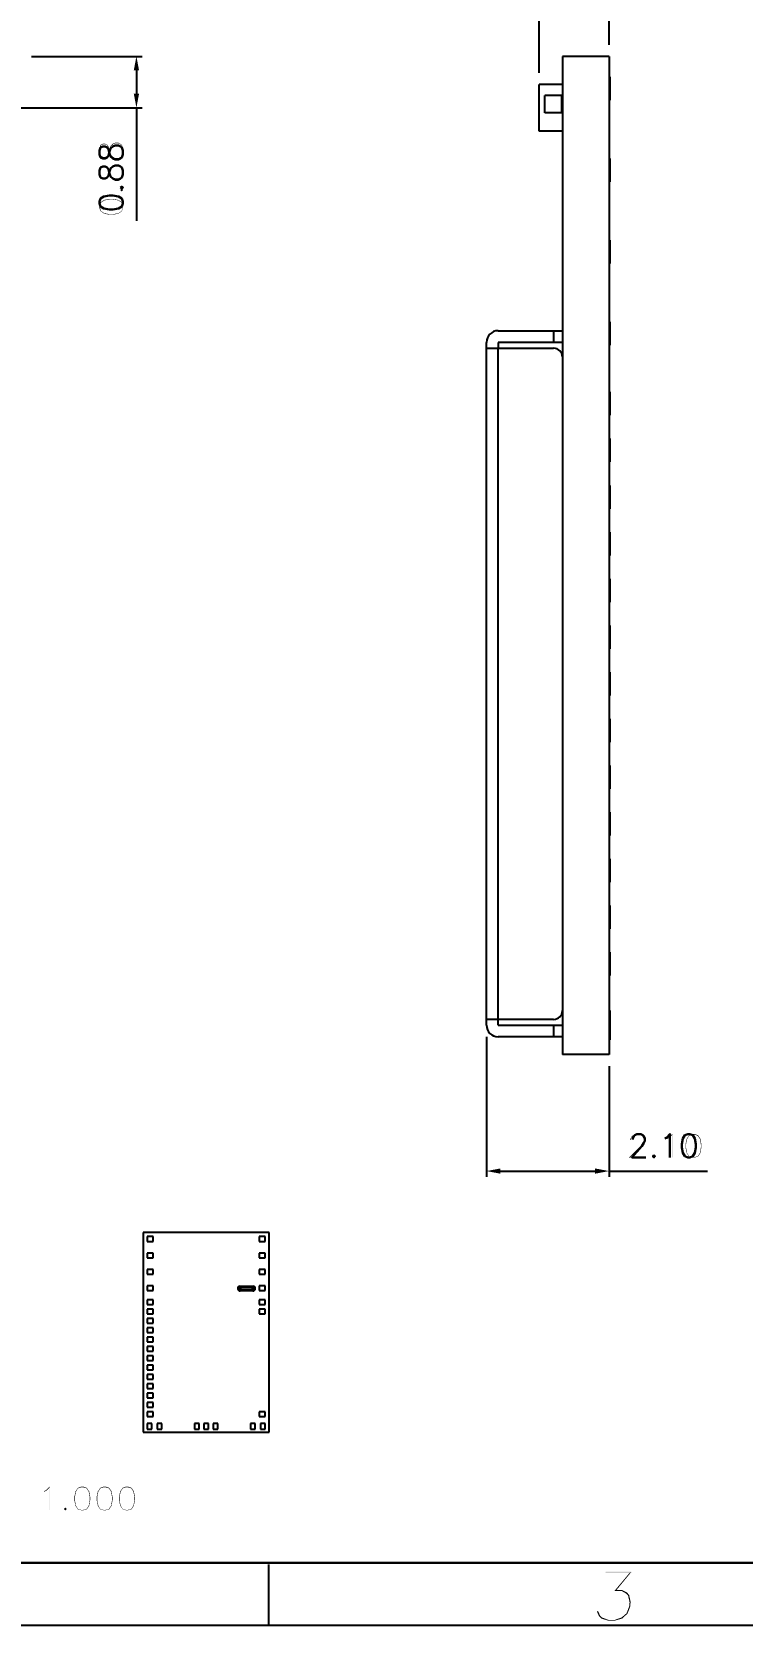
# Model space of a CAD drawing. Header units: millimetres. Extents: x 0 to 297, y 0 to 210.
# Drawn here: x 99.7 to 160.5, y 0 to 136.5 of the extents above; entities that cross this region are included whole.
import ezdxf

# ---------------------------------------------------------------- set-up
doc = ezdxf.new("R2010")
doc.units = ezdxf.units.MM
doc.header["$LTSCALE"] = 16.335
doc.header["$PDMODE"] = 3
doc.header["$PDSIZE"] = 0.3125
doc.layers.get('0').update_dxf_attribs({"linetype": 'CONTINUOUS'})
doc.layers.get('Defpoints').update_dxf_attribs({"linetype": 'CONTINUOUS'})
doc.styles.get("Standard").update_dxf_attribs({"font": 'romans.ttf'})
doc.dimstyles.new('DIMSTYLE_1', dxfattribs={"dimtxt": 2, "dimasz": 1.2, "dimexe": 0.5, "dimexo": 1, "dimgap": 0.5, "dimtad": 1, "dimlfac": 0.2, "dimzin": 0, "dimdsep": 46, "dimtxsty": 'STANDARD', "dimblk": '_FILLED', "dimblk1": '_FILLED', "dimblk2": '_FILLED', "dimcen": 0.09, "dimazin": 0, "dimtol": 1, "dimtp": 0.2, "dimtm": 0.15, "dimtfac": 0.6, "dimtofl": 0, "dimtmove": 0, "dimatfit": 3, "dimldrblk": '_FILLED', "dimfxl": 1, "dimtolj": 1, "dimtzin": 0, "dimarcsym": 0})

# ---------------------------------------------------------------- blocks, each defined once
blk = doc.blocks.new('_FILLED')
at = {"color": 0, "linetype": 'ByBlock'}
blk.add_solid([(0, 0), (-1, 0.1875), (-1, -0.1875)], dxfattribs=at)
blk = doc.blocks.new('*D6')
at = {"color": 0, "linetype": 'Continuous', "lineweight": -2}
for p, q in [((138.63, 50.4), (138.63, 38.4)), ((149.13, 47.9), (149.13, 38.4)), ((139.83, 38.9), (147.93, 38.9)), ((149.13, 38.9), (157.56, 38.9))]:
    blk.add_line(p, q, dxfattribs=at)
at = {"layer": 'Defpoints', "color": 0, "linetype": 'Continuous'}
for p in [(138.63, 51.4), (149.13, 48.9), (138.63, 38.9)]:
    blk.add_point(p, dxfattribs=at)
at = {"color": 0, "linetype": 'Continuous', "lineweight": -2, "xscale": 1.199999999999999, "yscale": 1.199999999999999, "zscale": 1.199999999999999, "rotation": 180}
blk.add_blockref('_FILLED', (138.63, 38.9), dxfattribs=at)
at = {"color": 0, "linetype": 'Continuous', "lineweight": -2, "xscale": 1.199999999999999, "yscale": 1.199999999999999, "zscale": 1.199999999999999}
blk.add_blockref('_FILLED', (149.13, 38.9), dxfattribs=at)
at = {"color": 0, "linetype": 'Continuous', "insert": (150.83, 42.07), "char_height": 2, "attachment_point": 1, "line_spacing_factor": 0.9}
blk.add_mtext('\\A1;2.10', dxfattribs=at)
blk = doc.blocks.new('*D7')
at = {"color": 0, "linetype": 'Continuous', "lineweight": -2}
for p, q in [((143.13, 133), (143.13, 144.9)), ((149.13, 135.4), (149.13, 144.9)), ((144.33, 144.4), (147.93, 144.4)), ((149.13, 144.4), (157.24, 144.4))]:
    blk.add_line(p, q, dxfattribs=at)
at = {"layer": 'Defpoints', "color": 0, "linetype": 'Continuous'}
for p in [(143.13, 144.4), (149.13, 134.4), (143.13, 132)]:
    blk.add_point(p, dxfattribs=at)
at = {"color": 0, "linetype": 'Continuous', "lineweight": -2, "xscale": 1.199999999999999, "yscale": 1.199999999999999, "zscale": 1.199999999999999, "rotation": 180}
blk.add_blockref('_FILLED', (143.13, 144.4), dxfattribs=at)
at = {"color": 0, "linetype": 'Continuous', "lineweight": -2, "xscale": 1.199999999999999, "yscale": 1.199999999999999, "zscale": 1.199999999999999}
blk.add_blockref('_FILLED', (149.13, 144.4), dxfattribs=at)
at = {"color": 0, "linetype": 'Continuous', "insert": (150.83, 147.57), "char_height": 2, "attachment_point": 1, "line_spacing_factor": 0.9}
blk.add_mtext('\\A1;1.20', dxfattribs=at)
blk = doc.blocks.new('*D8')
at = {"color": 0, "linetype": 'Continuous', "lineweight": -2}
for p, q in [((99.64, 134.4), (109.14, 134.4)), ((108.64, 133.2), (108.64, 131.2)), ((87.39, 130), (109.14, 130)), ((108.64, 130), (108.64, 120.32))]:
    blk.add_line(p, q, dxfattribs=at)
at = {"layer": 'Defpoints', "color": 0, "linetype": 'Continuous'}
for p in [(98.64, 134.4), (86.39, 130), (108.64, 130)]:
    blk.add_point(p, dxfattribs=at)
at = {"color": 0, "linetype": 'Continuous', "lineweight": -2, "xscale": 1.199999999999999, "yscale": 1.199999999999999, "zscale": 1.199999999999999}
for p, rotation in [((108.64, 134.4), 90), ((108.64, 130), 270)]:
    blk.add_blockref('_FILLED', p, dxfattribs=dict(at, rotation=rotation))
at = {"color": 0, "linetype": 'Continuous', "insert": (105.48, 127.02), "char_height": 2, "attachment_point": 3, "rotation": 90, "line_spacing_factor": 0.9}
blk.add_mtext('\\A1;0.88', dxfattribs=at)

msp = doc.modelspace()

# ---------------------------------------------------------------- linework, layer by layer
at = {"color": 7, "linetype": 'Continuous'}
for p, q in [((145.133, 134.399), (145.133, 48.899)), ((149.133, 134.399), (145.133, 134.399)), ((149.133, 134.399), (149.133, 48.899)), ((149.133, 132.649), (149.183, 132.649)), ((149.183, 132.649), (149.183, 130.649)), ((143.133, 127.999), (143.133, 131.999)), ((145.133, 131.999), (143.133, 131.999)), ((143.633, 129.549), (143.633, 131.049)), ((145.133, 131.049), (143.633, 131.049)), ((145.083, 129.524), (145.083, 131.024)), ((145.133, 131.024), (145.083, 131.024)), ((149.133, 130.649), (149.183, 130.649)), ((145.133, 129.549), (143.633, 129.549)), ((145.133, 129.524), (145.083, 129.524)), ((145.133, 127.999), (143.133, 127.999)), ((149.133, 125.649), (149.183, 125.649)), ((149.183, 125.649), (149.183, 123.649)), ((149.133, 123.649), (149.183, 123.649)), ((149.133, 118.649), (149.183, 118.649)), ((149.183, 118.649), (149.183, 116.649)), ((149.133, 116.649), (149.183, 116.649)), ((139.633, 110.899), (145.133, 110.899)), ((149.133, 111.649), (149.183, 111.649)), ((149.183, 111.649), (149.183, 109.649)), ((138.633, 51.399), (138.633, 109.899)), ((138.633, 109.399), (144.383, 109.399)), ((139.633, 109.899), (139.633, 109.399)), ((145.133, 109.899), (139.633, 109.899)), ((149.133, 109.649), (149.183, 109.649)), ((149.133, 105.649), (149.183, 105.649)), ((149.183, 105.649), (149.183, 103.649)), ((149.133, 103.649), (149.183, 103.649)), ((149.133, 101.649), (149.183, 101.649)), ((149.183, 101.649), (149.183, 99.649)), ((149.133, 99.649), (149.183, 99.649)), ((149.133, 97.649), (149.183, 97.649)), ((149.183, 97.649), (149.183, 95.649)), ((149.133, 95.649), (149.183, 95.649)), ((149.133, 93.649), (149.183, 93.649)), ((149.183, 93.649), (149.183, 91.649)), ((149.133, 91.649), (149.183, 91.649)), ((149.133, 89.649), (149.183, 89.649)), ((149.183, 89.649), (149.183, 87.649)), ((149.133, 87.649), (149.183, 87.649)), ((149.133, 85.649), (149.183, 85.649)), ((149.183, 85.649), (149.183, 83.649)), ((149.133, 83.649), (149.183, 83.649)), ((149.133, 81.649), (149.183, 81.649)), ((149.183, 81.649), (149.183, 79.649)), ((149.133, 79.649), (149.183, 79.649)), ((149.133, 77.649), (149.183, 77.649)), ((149.183, 77.649), (149.183, 75.649)), ((149.133, 75.649), (149.183, 75.649)), ((149.133, 73.649), (149.183, 73.649)), ((149.183, 73.649), (149.183, 71.649)), ((149.133, 71.649), (149.183, 71.649)), ((149.133, 69.649), (149.183, 69.649)), ((149.183, 69.649), (149.183, 67.649)), ((149.133, 67.649), (149.183, 67.649)), ((149.133, 65.649), (149.183, 65.649)), ((149.183, 65.649), (149.183, 63.649)), ((149.133, 63.649), (149.183, 63.649)), ((149.133, 61.649), (149.183, 61.649)), ((149.183, 61.649), (149.183, 59.649)), ((149.133, 59.649), (149.183, 59.649)), ((149.133, 57.649), (149.183, 57.649)), ((149.183, 57.649), (149.183, 55.649)), ((149.133, 55.649), (149.183, 55.649)), ((144.383, 51.899), (138.633, 51.899)), ((139.633, 51.399), (139.633, 51.899)), ((149.133, 52.649), (149.183, 52.649)), ((149.183, 52.649), (149.183, 50.149)), ((139.633, 51.399), (145.133, 51.399)), ((145.133, 50.399), (139.633, 50.399)), ((149.133, 50.149), (149.183, 50.149)), ((149.133, 48.899), (145.133, 48.899)), ((109.215, 33.631), (109.215, 16.531)), ((120.015, 33.631), (109.215, 33.631)), ((109.565, 33.281), (109.565, 32.881)), ((110.065, 33.281), (109.565, 33.281)), ((109.565, 32.881), (110.065, 32.881)), ((110.065, 32.881), (110.065, 33.281)), ((119.165, 33.281), (119.165, 32.881)), ((119.665, 33.281), (119.165, 33.281)), ((119.165, 32.881), (119.665, 32.881)), ((119.665, 32.881), (119.665, 33.281)), ((120.015, 16.531), (120.015, 33.631)), ((109.565, 31.881), (109.565, 31.481)), ((110.065, 31.881), (109.565, 31.881)), ((109.565, 31.481), (110.065, 31.481)), ((110.065, 31.481), (110.065, 31.881)), ((119.165, 31.881), (119.165, 31.481)), ((119.665, 31.881), (119.165, 31.881)), ((119.165, 31.481), (119.665, 31.481)), ((119.665, 31.481), (119.665, 31.881)), ((109.565, 30.481), (109.565, 30.081)), ((110.065, 30.481), (109.565, 30.481)), ((109.565, 30.081), (110.065, 30.081)), ((110.065, 30.081), (110.065, 30.481)), ((119.165, 30.481), (119.165, 30.081)), ((119.665, 30.481), (119.165, 30.481)), ((119.165, 30.081), (119.665, 30.081)), ((119.665, 30.081), (119.665, 30.481)), ((109.565, 29.081), (109.565, 28.681)), ((110.065, 29.081), (109.565, 29.081)), ((109.565, 28.681), (110.065, 28.681)), ((110.065, 28.681), (110.065, 29.081)), ((117.34, 28.931), (117.395, 28.931)), ((117.395, 28.731), (117.34, 28.731)), ((117.415, 28.931), (117.415, 28.731)), ((117.415, 28.931), (118.715, 28.931)), ((117.415, 28.731), (118.715, 28.731)), ((117.515, 29.031), (118.615, 29.031)), ((118.715, 28.931), (118.715, 28.731)), ((118.735, 28.931), (118.79, 28.931)), ((118.79, 28.731), (118.735, 28.731)), ((119.665, 29.081), (119.165, 29.081)), ((119.165, 29.081), (119.165, 28.681)), ((119.165, 28.681), (119.665, 28.681)), ((119.665, 28.681), (119.665, 29.081)), ((109.565, 27.881), (109.565, 27.481)), ((110.065, 27.881), (109.565, 27.881)), ((109.565, 27.481), (110.065, 27.481)), ((110.065, 27.481), (110.065, 27.881)), ((118.615, 28.631), (117.515, 28.631)), ((119.665, 27.881), (119.165, 27.881)), ((119.165, 27.881), (119.165, 27.481)), ((119.165, 27.481), (119.665, 27.481)), ((119.665, 27.481), (119.665, 27.881)), ((109.565, 27.081), (109.565, 26.681)), ((110.065, 27.081), (109.565, 27.081)), ((109.565, 26.681), (110.065, 26.681)), ((109.565, 26.281), (109.565, 25.881)), ((110.065, 26.281), (109.565, 26.281)), ((110.065, 26.681), (110.065, 27.081)), ((110.065, 25.881), (110.065, 26.281)), ((119.665, 27.081), (119.165, 27.081)), ((119.165, 27.081), (119.165, 26.681)), ((119.165, 26.681), (119.665, 26.681)), ((119.665, 26.681), (119.665, 27.081)), ((109.565, 25.881), (110.065, 25.881)), ((109.565, 25.481), (109.565, 25.081)), ((110.065, 25.481), (109.565, 25.481)), ((109.565, 25.081), (110.065, 25.081)), ((109.565, 24.681), (109.565, 24.281)), ((110.065, 24.681), (109.565, 24.681)), ((110.065, 25.081), (110.065, 25.481)), ((110.065, 24.281), (110.065, 24.681)), ((109.565, 24.281), (110.065, 24.281)), ((109.565, 23.881), (109.565, 23.481)), ((110.065, 23.881), (109.565, 23.881)), ((109.565, 23.481), (110.065, 23.481)), ((110.065, 23.481), (110.065, 23.881)), ((109.565, 23.081), (109.565, 22.681)), ((110.065, 23.081), (109.565, 23.081)), ((109.565, 22.681), (110.065, 22.681)), ((109.565, 22.281), (109.565, 21.881)), ((110.065, 22.281), (109.565, 22.281)), ((109.565, 21.881), (110.065, 21.881)), ((110.065, 22.681), (110.065, 23.081)), ((110.065, 21.881), (110.065, 22.281)), ((109.565, 21.481), (109.565, 21.081)), ((110.065, 21.481), (109.565, 21.481)), ((109.565, 21.081), (110.065, 21.081)), ((109.565, 20.681), (109.565, 20.281)), ((110.065, 20.681), (109.565, 20.681)), ((110.065, 21.081), (110.065, 21.481)), ((110.065, 20.281), (110.065, 20.681)), ((109.565, 20.281), (110.065, 20.281)), ((109.565, 19.881), (109.565, 19.481)), ((110.065, 19.881), (109.565, 19.881)), ((109.565, 19.481), (110.065, 19.481)), ((110.065, 19.481), (110.065, 19.881)), ((110.065, 19.081), (109.565, 19.081)), ((109.565, 19.081), (109.565, 18.681)), ((109.565, 18.681), (110.065, 18.681)), ((110.065, 18.281), (109.565, 18.281)), ((109.565, 18.281), (109.565, 17.881)), ((109.565, 17.881), (110.065, 17.881)), ((110.065, 18.681), (110.065, 19.081)), ((110.065, 17.881), (110.065, 18.281)), ((119.665, 18.281), (119.165, 18.281)), ((119.165, 18.281), (119.165, 17.881)), ((119.165, 17.881), (119.665, 17.881)), ((119.665, 17.881), (119.665, 18.281)), ((109.215, 16.531), (120.015, 16.531)), ((109.965, 17.281), (109.565, 17.281)), ((109.565, 17.281), (109.565, 16.781)), ((109.565, 16.781), (109.965, 16.781)), ((109.965, 16.781), (109.965, 17.281)), ((110.815, 17.281), (110.415, 17.281)), ((110.415, 17.281), (110.415, 16.781)), ((110.415, 16.781), (110.815, 16.781)), ((110.815, 16.781), (110.815, 17.281)), ((114.015, 17.281), (113.615, 17.281)), ((113.615, 17.281), (113.615, 16.781)), ((113.615, 16.781), (114.015, 16.781)), ((114.015, 16.781), (114.015, 17.281)), ((114.815, 17.281), (114.415, 17.281)), ((114.415, 17.281), (114.415, 16.781)), ((114.415, 16.781), (114.815, 16.781)), ((114.815, 16.781), (114.815, 17.281)), ((115.615, 17.281), (115.215, 17.281)), ((115.215, 17.281), (115.215, 16.781)), ((115.215, 16.781), (115.615, 16.781)), ((115.615, 16.781), (115.615, 17.281)), ((118.815, 17.281), (118.415, 17.281)), ((118.415, 17.281), (118.415, 16.781)), ((118.415, 16.781), (118.815, 16.781)), ((118.815, 16.781), (118.815, 17.281)), ((119.665, 17.281), (119.265, 17.281)), ((119.265, 17.281), (119.265, 16.781)), ((119.265, 16.781), (119.665, 16.781)), ((119.665, 16.781), (119.665, 17.281)), ((119.942, 5.192), (119.942, 0)), ((0, 0), (297, 0))]:
    msp.add_line(p, q, dxfattribs=at)
at = {"color": 9, "linetype": 'Continuous'}
for p, q in [((144.383, 110.899), (144.383, 109.899)), ((139.633, 51.899), (139.633, 109.399)), ((144.383, 51.399), (144.383, 50.399)), ((117.565, 28.931), (117.565, 28.731)), ((118.565, 28.931), (118.565, 28.731))]:
    msp.add_line(p, q, dxfattribs=at)
at = {"color": 7, "linetype": 'Continuous', "const_width": 0.2}
msp.add_lwpolyline([(291.734, 5.348), (5.266, 5.348)], dxfattribs=at)
at = {"color": 7, "linetype": 'Continuous'}
for centre, radius, start, end in [((139.633, 109.899), 1, 90, 180), ((144.383, 108.649), 0.75, 0, 90), ((144.383, 52.649), 0.75, 270, 360), ((139.633, 51.399), 1, 180, 270), ((117.515, 28.831), 0.2, 90, 270), ((118.615, 28.831), 0.2, 270, 90)]:
    msp.add_arc(centre, radius, start, end, dxfattribs=at)
at = {"color": 2, "linetype": 'Continuous'}
for points in [[(106.641, 126.87), (106.612, 126.913), (106.812, 126.999)], [(106.812, 126.999), (106.827, 126.956), (106.641, 126.87)], [(107.098, 126.956), (106.827, 126.956), (106.812, 126.999)], [(107.098, 126.956), (106.812, 126.999), (107.098, 126.999)], [(107.098, 126.999), (107.369, 126.785), (107.098, 126.956)], [(107.369, 126.785), (107.098, 126.999), (107.398, 126.813)], [(105.527, 126.513), (105.469, 126.513), (105.569, 126.813)], [(105.469, 126.513), (105.527, 126.142), (105.569, 125.842)], [(105.469, 126.513), (105.569, 125.842), (105.469, 126.128)], [(105.527, 126.513), (105.527, 126.142), (105.469, 126.513)], [(105.569, 126.813), (105.612, 126.785), (105.527, 126.513)], [(105.569, 125.842), (105.527, 126.142), (105.612, 125.87)], [(105.612, 126.785), (105.569, 126.813), (105.769, 126.913)], [(105.612, 125.87), (105.769, 125.742), (105.569, 125.842)], [(105.769, 126.913), (105.784, 126.87), (105.612, 126.785)], [(105.769, 125.742), (105.612, 125.87), (105.784, 125.785)], [(105.969, 126.87), (105.784, 126.87), (105.769, 126.913)], [(105.969, 126.87), (105.769, 126.913), (105.969, 126.913)], [(105.784, 125.785), (105.969, 125.742), (105.769, 125.742)], [(105.969, 125.742), (105.784, 125.785), (105.969, 125.785)], [(105.969, 126.913), (106.141, 126.785), (105.969, 126.87)], [(106.141, 126.785), (105.969, 126.913), (106.169, 126.813)], [(105.969, 125.785), (106.141, 125.87), (106.169, 125.842)], [(105.969, 125.785), (106.169, 125.842), (105.969, 125.742)], [(106.169, 126.813), (106.227, 126.599), (106.141, 126.785)], [(106.169, 125.842), (106.141, 125.87), (106.227, 126.056)], [(106.227, 126.599), (106.169, 126.813), (106.269, 126.613)], [(106.227, 126.056), (106.269, 126.042), (106.169, 125.842)], [(106.269, 126.613), (106.298, 126.328), (106.227, 126.599)], [(106.269, 126.042), (106.227, 126.056), (106.298, 126.328)], [(106.327, 126.242), (106.298, 126.328), (106.269, 126.613)], [(106.327, 126.242), (106.269, 126.613), (106.327, 126.413)], [(106.298, 126.328), (106.327, 126.242), (106.269, 126.042)], [(106.369, 126.413), (106.327, 126.428), (106.412, 126.713)], [(106.327, 126.413), (106.327, 126.428), (106.341, 126.328)], [(106.369, 126.413), (106.341, 126.328), (106.327, 126.428)], [(106.327, 126.242), (106.327, 126.413), (106.341, 126.328)], [(106.341, 126.328), (106.412, 125.942), (106.327, 126.242)], [(106.341, 126.328), (106.369, 126.242), (106.412, 125.942)], [(106.412, 126.713), (106.455, 126.685), (106.369, 126.413)], [(106.412, 125.942), (106.369, 126.242), (106.455, 125.956)], [(106.455, 126.685), (106.412, 126.713), (106.612, 126.913)], [(106.455, 125.956), (106.612, 125.742), (106.412, 125.942)], [(106.612, 126.913), (106.641, 126.87), (106.455, 126.685)], [(106.612, 125.742), (106.455, 125.956), (106.641, 125.785)], [(106.641, 125.785), (106.812, 125.642), (106.612, 125.742)], [(106.812, 125.642), (106.641, 125.785), (106.827, 125.685)], [(106.827, 125.685), (107.098, 125.642), (106.812, 125.642)], [(107.098, 125.642), (106.827, 125.685), (107.098, 125.685)], [(107.098, 125.685), (107.269, 125.785), (107.298, 125.742)], [(107.098, 125.685), (107.298, 125.742), (107.098, 125.642)], [(107.298, 125.742), (107.269, 125.785), (107.369, 125.87)], [(107.369, 125.87), (107.398, 125.842), (107.298, 125.742)], [(107.398, 126.813), (107.455, 126.513), (107.369, 126.785)], [(107.398, 125.842), (107.369, 125.87), (107.455, 126.142)], [(107.455, 126.513), (107.398, 126.813), (107.484, 126.513)], [(107.455, 126.142), (107.484, 126.128), (107.398, 125.842)], [(107.455, 126.142), (107.455, 126.513), (107.484, 126.128)], [(107.484, 126.513), (107.484, 126.128), (107.455, 126.513)], [(105.527, 124.599), (105.469, 124.599), (105.569, 124.899)], [(105.469, 124.599), (105.527, 124.228), (105.569, 123.928)], [(105.469, 124.599), (105.569, 123.928), (105.469, 124.213)], [(105.527, 124.599), (105.527, 124.228), (105.469, 124.599)], [(105.569, 124.899), (105.612, 124.87), (105.527, 124.599)], [(105.569, 123.928), (105.527, 124.228), (105.612, 123.956)], [(105.612, 124.87), (105.569, 124.899), (105.769, 124.999)], [(105.769, 124.999), (105.784, 124.956), (105.612, 124.87)], [(105.969, 124.956), (105.784, 124.956), (105.769, 124.999)], [(105.969, 124.956), (105.769, 124.999), (105.969, 124.999)], [(105.969, 124.999), (106.141, 124.87), (105.969, 124.956)], [(106.141, 124.87), (105.969, 124.999), (106.169, 124.899)], [(106.169, 124.899), (106.227, 124.685), (106.141, 124.87)], [(106.227, 124.685), (106.169, 124.899), (106.269, 124.699)], [(106.269, 124.699), (106.298, 124.413), (106.227, 124.685)], [(106.269, 124.128), (106.227, 124.142), (106.298, 124.413)], [(106.327, 124.328), (106.298, 124.413), (106.269, 124.699)], [(106.327, 124.328), (106.269, 124.699), (106.327, 124.499)], [(106.298, 124.413), (106.327, 124.328), (106.269, 124.128)], [(106.369, 124.499), (106.327, 124.513), (106.412, 124.799)], [(106.327, 124.499), (106.327, 124.513), (106.341, 124.413)], [(106.369, 124.499), (106.341, 124.413), (106.327, 124.513)], [(106.327, 124.328), (106.327, 124.499), (106.341, 124.413)], [(106.341, 124.413), (106.412, 124.028), (106.327, 124.328)], [(106.341, 124.413), (106.369, 124.328), (106.412, 124.028)], [(106.412, 124.799), (106.455, 124.77), (106.369, 124.499)], [(106.412, 124.028), (106.369, 124.328), (106.455, 124.042)], [(106.455, 124.77), (106.412, 124.799), (106.612, 124.999)], [(106.612, 124.999), (106.641, 124.956), (106.455, 124.77)], [(106.641, 124.956), (106.612, 124.999), (106.812, 125.085)], [(106.812, 125.085), (106.827, 125.042), (106.641, 124.956)], [(107.098, 125.042), (106.827, 125.042), (106.812, 125.085)], [(107.098, 125.042), (106.812, 125.085), (107.098, 125.085)], [(107.098, 125.085), (107.369, 124.87), (107.098, 125.042)], [(107.369, 124.87), (107.098, 125.085), (107.398, 124.899)], [(107.398, 124.899), (107.455, 124.599), (107.369, 124.87)], [(107.398, 123.928), (107.369, 123.956), (107.455, 124.228)], [(107.455, 124.599), (107.398, 124.899), (107.484, 124.599)], [(107.455, 124.228), (107.484, 124.213), (107.398, 123.928)], [(107.455, 124.228), (107.455, 124.599), (107.484, 124.213)], [(107.484, 124.599), (107.484, 124.213), (107.455, 124.599)], [(105.612, 123.956), (105.769, 123.828), (105.569, 123.928)], [(105.769, 123.828), (105.612, 123.956), (105.784, 123.87)], [(105.784, 123.87), (105.969, 123.828), (105.769, 123.828)], [(105.969, 123.828), (105.784, 123.87), (105.969, 123.87)], [(105.969, 123.87), (106.141, 123.956), (106.169, 123.928)], [(105.969, 123.87), (106.169, 123.928), (105.969, 123.828)], [(106.169, 123.928), (106.141, 123.956), (106.227, 124.142)], [(106.227, 124.142), (106.269, 124.128), (106.169, 123.928)], [(106.455, 124.042), (106.612, 123.828), (106.412, 124.028)], [(106.612, 123.828), (106.455, 124.042), (106.641, 123.87)], [(106.641, 123.87), (106.812, 123.728), (106.612, 123.828)], [(106.812, 123.728), (106.641, 123.87), (106.827, 123.77)], [(106.827, 123.77), (107.098, 123.728), (106.812, 123.728)], [(107.098, 123.728), (106.827, 123.77), (107.098, 123.77)], [(107.098, 123.77), (107.269, 123.87), (107.298, 123.828)], [(107.098, 123.77), (107.298, 123.828), (107.098, 123.728)], [(107.384, 122.828), (107.255, 122.956), (107.384, 123.085)], [(107.298, 123.828), (107.269, 123.87), (107.369, 123.956)], [(107.369, 123.956), (107.398, 123.928), (107.298, 123.828)], [(107.384, 123.085), (107.498, 122.956), (107.384, 122.828)], [(105.527, 121.599), (105.469, 121.613), (105.569, 121.899)], [(105.469, 121.613), (105.527, 121.413), (105.569, 121.128)], [(105.469, 121.613), (105.569, 121.128), (105.469, 121.413)], [(105.527, 121.599), (105.527, 121.413), (105.469, 121.613)], [(105.569, 121.899), (105.612, 121.87), (105.527, 121.599)], [(105.612, 121.87), (105.569, 121.899), (105.869, 122.099)], [(105.869, 122.099), (105.884, 122.056), (105.612, 121.87)], [(105.884, 122.056), (105.869, 122.099), (106.341, 122.185)], [(106.341, 122.185), (106.355, 122.142), (105.884, 122.056)], [(106.627, 122.142), (106.355, 122.142), (106.341, 122.185)], [(106.627, 122.142), (106.341, 122.185), (106.627, 122.185)], [(106.627, 122.185), (107.098, 122.056), (106.627, 122.142)], [(107.098, 122.056), (106.627, 122.185), (107.098, 122.099)], [(107.098, 122.099), (107.369, 121.87), (107.098, 122.056)], [(107.369, 121.87), (107.098, 122.099), (107.398, 121.899)], [(107.398, 121.899), (107.455, 121.599), (107.369, 121.87)], [(107.455, 121.599), (107.398, 121.899), (107.484, 121.613)], [(107.484, 121.613), (107.484, 121.413), (107.455, 121.599)], [(107.455, 121.413), (107.455, 121.599), (107.484, 121.413)], [(105.569, 121.128), (105.527, 121.413), (105.612, 121.142)], [(105.612, 121.142), (105.869, 120.928), (105.569, 121.128)], [(105.869, 120.928), (105.612, 121.142), (105.884, 120.97)], [(105.884, 120.97), (106.341, 120.828), (105.869, 120.928)], [(106.341, 120.828), (105.884, 120.97), (106.355, 120.87)], [(106.355, 120.87), (106.627, 120.828), (106.341, 120.828)], [(106.627, 120.828), (106.355, 120.87), (106.627, 120.87)], [(107.098, 120.928), (106.627, 120.87), (107.098, 120.97)], [(106.627, 120.87), (107.098, 120.928), (106.627, 120.828)], [(107.098, 120.97), (107.369, 121.142), (107.398, 121.128)], [(107.098, 120.97), (107.398, 121.128), (107.098, 120.928)], [(107.398, 121.128), (107.369, 121.142), (107.455, 121.413)], [(107.455, 121.413), (107.484, 121.413), (107.398, 121.128)], [(151.853, 41.001), (150.839, 40.058), (151.81, 41.03)], [(151.853, 41.001), (150.939, 40.087), (150.839, 40.058)], [(151.096, 41.844), (150.967, 41.673), (151.067, 41.873)], [(150.967, 41.673), (151.096, 41.844), (151.01, 41.658)], [(151.01, 41.658), (150.967, 41.573), (150.967, 41.673)], [(150.967, 41.573), (151.01, 41.658), (151.01, 41.573)], [(151.182, 41.93), (151.067, 41.873), (151.167, 41.973)], [(151.067, 41.873), (151.182, 41.93), (151.096, 41.844)], [(151.367, 42.016), (151.167, 41.973), (151.353, 42.073)], [(151.167, 41.973), (151.367, 42.016), (151.182, 41.93)], [(151.353, 42.073), (151.739, 42.073), (151.367, 42.016)], [(151.739, 42.016), (151.367, 42.016), (151.739, 42.073)], [(151.739, 42.016), (151.739, 42.073), (151.939, 41.973)], [(151.939, 41.973), (151.91, 41.93), (151.739, 42.016)], [(152.039, 41.287), (151.81, 41.03), (151.996, 41.301)], [(151.81, 41.03), (152.039, 41.287), (151.853, 41.001)], [(151.91, 41.93), (151.939, 41.973), (152.039, 41.873)], [(152.039, 41.873), (151.996, 41.844), (151.91, 41.93)], [(151.996, 41.844), (152.039, 41.873), (152.139, 41.673)], [(152.139, 41.673), (152.096, 41.658), (151.996, 41.844)], [(152.139, 41.473), (151.996, 41.301), (152.096, 41.487)], [(151.996, 41.301), (152.139, 41.473), (152.039, 41.287)], [(152.096, 41.487), (152.096, 41.658), (152.139, 41.673)], [(152.096, 41.487), (152.139, 41.673), (152.139, 41.473)], [(154.282, 41.744), (154.067, 41.687), (154.253, 41.787)], [(154.067, 41.687), (154.282, 41.744), (154.082, 41.644)], [(154.567, 42.073), (154.524, 41.987), (154.253, 41.787)], [(154.567, 42.073), (154.253, 41.787), (154.539, 42.073)], [(154.253, 41.787), (154.524, 41.987), (154.282, 41.744)], [(154.524, 40.073), (154.524, 41.987), (154.567, 42.073)], [(154.524, 40.073), (154.567, 42.073), (154.567, 40.073)], [(155.824, 41.658), (155.682, 41.201), (155.782, 41.673)], [(155.682, 41.201), (155.824, 41.658), (155.724, 41.187)], [(155.724, 41.187), (155.682, 40.916), (155.682, 41.201)], [(155.682, 40.916), (155.724, 41.187), (155.724, 40.916)], [(155.996, 41.93), (155.782, 41.673), (155.982, 41.973)], [(155.782, 41.673), (155.996, 41.93), (155.824, 41.658)], [(156.467, 42.073), (156.267, 42.016), (155.982, 41.973)], [(156.467, 42.073), (155.982, 41.973), (156.267, 42.073)], [(155.982, 41.973), (156.267, 42.016), (155.996, 41.93)], [(156.453, 42.016), (156.267, 42.016), (156.467, 42.073)], [(156.453, 42.016), (156.467, 42.073), (156.753, 41.973)], [(156.753, 41.973), (156.724, 41.93), (156.453, 42.016)], [(156.724, 41.93), (156.753, 41.973), (156.953, 41.673)], [(156.953, 41.673), (156.91, 41.658), (156.724, 41.93)], [(156.91, 41.658), (156.953, 41.673), (157.039, 41.201)], [(157.039, 41.201), (156.996, 41.187), (156.91, 41.658)], [(156.996, 40.916), (156.996, 41.187), (157.039, 41.201)], [(156.996, 40.916), (157.039, 41.201), (157.039, 40.916)], [(150.939, 40.087), (152.21, 40.087), (150.839, 40.058)], [(150.839, 40.058), (152.21, 40.087), (152.21, 40.058)], [(152.867, 40.158), (152.996, 40.287), (153.124, 40.158)], [(153.124, 40.158), (152.996, 40.044), (152.867, 40.158)], [(155.724, 40.916), (155.782, 40.444), (155.682, 40.916)], [(155.782, 40.444), (155.724, 40.916), (155.824, 40.444)], [(155.824, 40.444), (155.982, 40.144), (155.782, 40.444)], [(155.824, 40.444), (155.996, 40.173), (155.982, 40.144)], [(155.982, 40.144), (155.996, 40.173), (156.267, 40.087)], [(156.267, 40.087), (156.267, 40.058), (155.982, 40.144)], [(156.267, 40.087), (156.453, 40.087), (156.267, 40.058)], [(156.467, 40.058), (156.267, 40.058), (156.453, 40.087)], [(156.753, 40.144), (156.453, 40.087), (156.724, 40.173)], [(156.453, 40.087), (156.753, 40.144), (156.467, 40.058)], [(156.953, 40.444), (156.724, 40.173), (156.91, 40.444)], [(156.724, 40.173), (156.953, 40.444), (156.753, 40.144)], [(157.039, 40.916), (156.91, 40.444), (156.996, 40.916)], [(156.91, 40.444), (157.039, 40.916), (156.953, 40.444)]]:
    msp.add_solid(points, dxfattribs=at)
at = {"color": 3, "linetype": 'Continuous'}
for points in [[(100.936, 11.532), (100.722, 11.475), (100.907, 11.575)], [(100.722, 11.475), (100.936, 11.532), (100.736, 11.432)], [(101.222, 11.861), (101.179, 11.775), (100.907, 11.575)], [(101.222, 11.861), (100.907, 11.575), (101.193, 11.861)], [(100.907, 11.575), (101.179, 11.775), (100.936, 11.532)], [(101.179, 9.861), (101.179, 11.775), (101.222, 11.861)], [(101.179, 9.861), (101.222, 11.861), (101.222, 9.861)], [(103.465, 11.446), (103.322, 10.989), (103.422, 11.461)], [(103.322, 10.989), (103.465, 11.446), (103.365, 10.975)], [(103.365, 10.975), (103.322, 10.703), (103.322, 10.989)], [(103.322, 10.703), (103.365, 10.975), (103.365, 10.703)], [(103.636, 11.718), (103.422, 11.461), (103.622, 11.761)], [(103.422, 11.461), (103.636, 11.718), (103.465, 11.446)], [(104.107, 11.861), (103.907, 11.803), (103.622, 11.761)], [(104.107, 11.861), (103.622, 11.761), (103.907, 11.861)], [(103.622, 11.761), (103.907, 11.803), (103.636, 11.718)], [(104.093, 11.803), (103.907, 11.803), (104.107, 11.861)], [(104.093, 11.803), (104.107, 11.861), (104.393, 11.761)], [(104.393, 11.761), (104.365, 11.718), (104.093, 11.803)], [(104.365, 11.718), (104.393, 11.761), (104.593, 11.461)], [(104.593, 11.461), (104.55, 11.446), (104.365, 11.718)], [(104.55, 11.446), (104.593, 11.461), (104.679, 10.989)], [(104.679, 10.989), (104.636, 10.975), (104.55, 11.446)], [(104.636, 10.703), (104.636, 10.975), (104.679, 10.989)], [(104.636, 10.703), (104.679, 10.989), (104.679, 10.703)], [(105.379, 11.446), (105.236, 10.989), (105.336, 11.461)], [(105.236, 10.989), (105.379, 11.446), (105.279, 10.975)], [(105.279, 10.975), (105.236, 10.703), (105.236, 10.989)], [(105.236, 10.703), (105.279, 10.975), (105.279, 10.703)], [(105.55, 11.718), (105.336, 11.461), (105.536, 11.761)], [(105.336, 11.461), (105.55, 11.718), (105.379, 11.446)], [(106.022, 11.861), (105.822, 11.803), (105.536, 11.761)], [(106.022, 11.861), (105.536, 11.761), (105.822, 11.861)], [(105.536, 11.761), (105.822, 11.803), (105.55, 11.718)], [(106.007, 11.803), (105.822, 11.803), (106.022, 11.861)], [(106.007, 11.803), (106.022, 11.861), (106.307, 11.761)], [(106.307, 11.761), (106.279, 11.718), (106.007, 11.803)], [(106.279, 11.718), (106.307, 11.761), (106.507, 11.461)], [(106.507, 11.461), (106.465, 11.446), (106.279, 11.718)], [(106.465, 11.446), (106.507, 11.461), (106.593, 10.989)], [(106.593, 10.989), (106.55, 10.975), (106.465, 11.446)], [(106.55, 10.703), (106.55, 10.975), (106.593, 10.989)], [(106.55, 10.703), (106.593, 10.989), (106.593, 10.703)], [(107.293, 11.446), (107.15, 10.989), (107.25, 11.461)], [(107.15, 10.989), (107.293, 11.446), (107.193, 10.975)], [(107.193, 10.975), (107.15, 10.703), (107.15, 10.989)], [(107.15, 10.703), (107.193, 10.975), (107.193, 10.703)], [(107.465, 11.718), (107.25, 11.461), (107.45, 11.761)], [(107.25, 11.461), (107.465, 11.718), (107.293, 11.446)], [(107.936, 11.861), (107.736, 11.803), (107.45, 11.761)], [(107.936, 11.861), (107.45, 11.761), (107.736, 11.861)], [(107.45, 11.761), (107.736, 11.803), (107.465, 11.718)], [(107.922, 11.803), (107.736, 11.803), (107.936, 11.861)], [(107.922, 11.803), (107.936, 11.861), (108.222, 11.761)], [(108.222, 11.761), (108.193, 11.718), (107.922, 11.803)], [(108.193, 11.718), (108.222, 11.761), (108.422, 11.461)], [(108.422, 11.461), (108.379, 11.446), (108.193, 11.718)], [(108.379, 11.446), (108.422, 11.461), (108.507, 10.989)], [(108.507, 10.989), (108.465, 10.975), (108.379, 11.446)], [(108.465, 10.703), (108.465, 10.975), (108.507, 10.989)], [(108.465, 10.703), (108.507, 10.989), (108.507, 10.703)], [(102.422, 9.946), (102.55, 10.075), (102.679, 9.946)], [(102.679, 9.946), (102.55, 9.832), (102.422, 9.946)], [(103.365, 10.703), (103.422, 10.232), (103.322, 10.703)], [(103.422, 10.232), (103.365, 10.703), (103.465, 10.232)], [(103.465, 10.232), (103.622, 9.932), (103.422, 10.232)], [(103.465, 10.232), (103.636, 9.961), (103.622, 9.932)], [(103.622, 9.932), (103.636, 9.961), (103.907, 9.875)], [(103.907, 9.875), (103.907, 9.846), (103.622, 9.932)], [(103.907, 9.875), (104.093, 9.875), (103.907, 9.846)], [(104.107, 9.846), (103.907, 9.846), (104.093, 9.875)], [(104.393, 9.932), (104.093, 9.875), (104.365, 9.961)], [(104.093, 9.875), (104.393, 9.932), (104.107, 9.846)], [(104.593, 10.232), (104.365, 9.961), (104.55, 10.232)], [(104.365, 9.961), (104.593, 10.232), (104.393, 9.932)], [(104.679, 10.703), (104.55, 10.232), (104.636, 10.703)], [(104.55, 10.232), (104.679, 10.703), (104.593, 10.232)], [(105.279, 10.703), (105.336, 10.232), (105.236, 10.703)], [(105.336, 10.232), (105.279, 10.703), (105.379, 10.232)], [(105.379, 10.232), (105.536, 9.932), (105.336, 10.232)], [(105.379, 10.232), (105.55, 9.961), (105.536, 9.932)], [(105.536, 9.932), (105.55, 9.961), (105.822, 9.875)], [(105.822, 9.875), (105.822, 9.846), (105.536, 9.932)], [(105.822, 9.875), (106.007, 9.875), (105.822, 9.846)], [(106.022, 9.846), (105.822, 9.846), (106.007, 9.875)], [(106.307, 9.932), (106.007, 9.875), (106.279, 9.961)], [(106.007, 9.875), (106.307, 9.932), (106.022, 9.846)], [(106.507, 10.232), (106.279, 9.961), (106.465, 10.232)], [(106.279, 9.961), (106.507, 10.232), (106.307, 9.932)], [(106.593, 10.703), (106.465, 10.232), (106.55, 10.703)], [(106.465, 10.232), (106.593, 10.703), (106.507, 10.232)], [(107.193, 10.703), (107.25, 10.232), (107.15, 10.703)], [(107.25, 10.232), (107.193, 10.703), (107.293, 10.232)], [(107.293, 10.232), (107.45, 9.932), (107.25, 10.232)], [(107.293, 10.232), (107.465, 9.961), (107.45, 9.932)], [(107.45, 9.932), (107.465, 9.961), (107.736, 9.875)], [(107.736, 9.875), (107.736, 9.846), (107.45, 9.932)], [(107.736, 9.875), (107.922, 9.875), (107.736, 9.846)], [(107.936, 9.846), (107.736, 9.846), (107.922, 9.875)], [(108.222, 9.932), (107.922, 9.875), (108.193, 9.961)], [(107.922, 9.875), (108.222, 9.932), (107.936, 9.846)], [(108.422, 10.232), (108.193, 9.961), (108.379, 10.232)], [(108.193, 9.961), (108.422, 10.232), (108.222, 9.932)], [(108.507, 10.703), (108.379, 10.232), (108.465, 10.703)], [(108.379, 10.232), (108.507, 10.703), (108.422, 10.232)]]:
    msp.add_solid(points, dxfattribs=at)
at = {"color": 7, "linetype": 'Continuous'}
for points in [[(151.056, 4.572), (148.822, 4.454), (148.832, 4.572)], [(150.867, 4.454), (148.822, 4.454), (151.056, 4.572)], [(149.762, 3.001), (149.577, 2.912), (150.867, 4.454)], [(150.867, 4.454), (151.056, 4.572), (149.762, 3.001)], [(149.762, 3.001), (150.266, 3.001), (149.577, 2.912)], [(150.229, 2.912), (149.577, 2.912), (150.266, 3.001)], [(150.229, 2.912), (150.266, 3.001), (150.663, 2.794)], [(150.663, 2.794), (150.596, 2.705), (150.229, 2.912)], [(150.596, 2.705), (150.663, 2.794), (150.852, 2.586)], [(150.852, 2.586), (150.758, 2.527), (150.596, 2.705)], [(150.942, 1.578), (150.626, 1.015), (150.856, 1.608)], [(150.626, 1.015), (150.942, 1.578), (150.712, 0.985)], [(150.758, 2.527), (150.852, 2.586), (150.978, 1.993)], [(150.978, 1.993), (150.887, 1.964), (150.758, 2.527)], [(150.856, 1.608), (150.887, 1.964), (150.978, 1.993)], [(150.856, 1.608), (150.978, 1.993), (150.942, 1.578)], [(148.09, 1.163), (148.184, 1.223), (148.357, 0.837)], [(148.357, 0.837), (148.263, 0.778), (148.09, 1.163)], [(148.263, 0.778), (148.357, 0.837), (148.52, 0.659)], [(148.52, 0.659), (148.453, 0.57), (148.263, 0.778)], [(148.453, 0.57), (148.52, 0.659), (149.065, 0.452)], [(149.065, 0.452), (149.03, 0.393), (148.453, 0.57)], [(149.065, 0.452), (149.628, 0.452), (149.03, 0.393)], [(149.653, 0.393), (149.03, 0.393), (149.628, 0.452)], [(150.261, 0.57), (149.628, 0.452), (150.209, 0.659)], [(149.628, 0.452), (150.261, 0.57), (149.653, 0.393)], [(150.712, 0.985), (150.209, 0.659), (150.626, 1.015)], [(150.209, 0.659), (150.712, 0.985), (150.261, 0.57)]]:
    msp.add_solid(points, dxfattribs=at)

# ---------------------------------------------------------------- dimensions: what is measured, and where the dimension line sits
at = {"color": 2, "linetype": 'Continuous'}
for base, p1, p2, angle, picture, middle in [((143.133, 144.399), (149.133, 134.399), (143.133, 131.999), 180, '*D7', (153.786, 144.399)), ((108.644, 129.999), (98.644, 134.399), (86.394, 129.999), 270, '*D8', (108.644, 123.924)), ((138.633, 38.899), (149.133, 48.899), (138.633, 51.399), 180, '*D6', (153.947, 38.899))]:
    dim = msp.add_linear_dim(base=base, p1=p1, p2=p2, angle=angle, dimstyle='DIMSTYLE_1', override={"dimgap": 0.5, "dimtol": 0, "dimlim": 0}, dxfattribs=at)
    dim.commit()
    dim.dimension.update_dxf_attribs({"geometry": picture, "text_midpoint": middle, "dimtype": 160})

doc.saveas('drawing.dxf')
